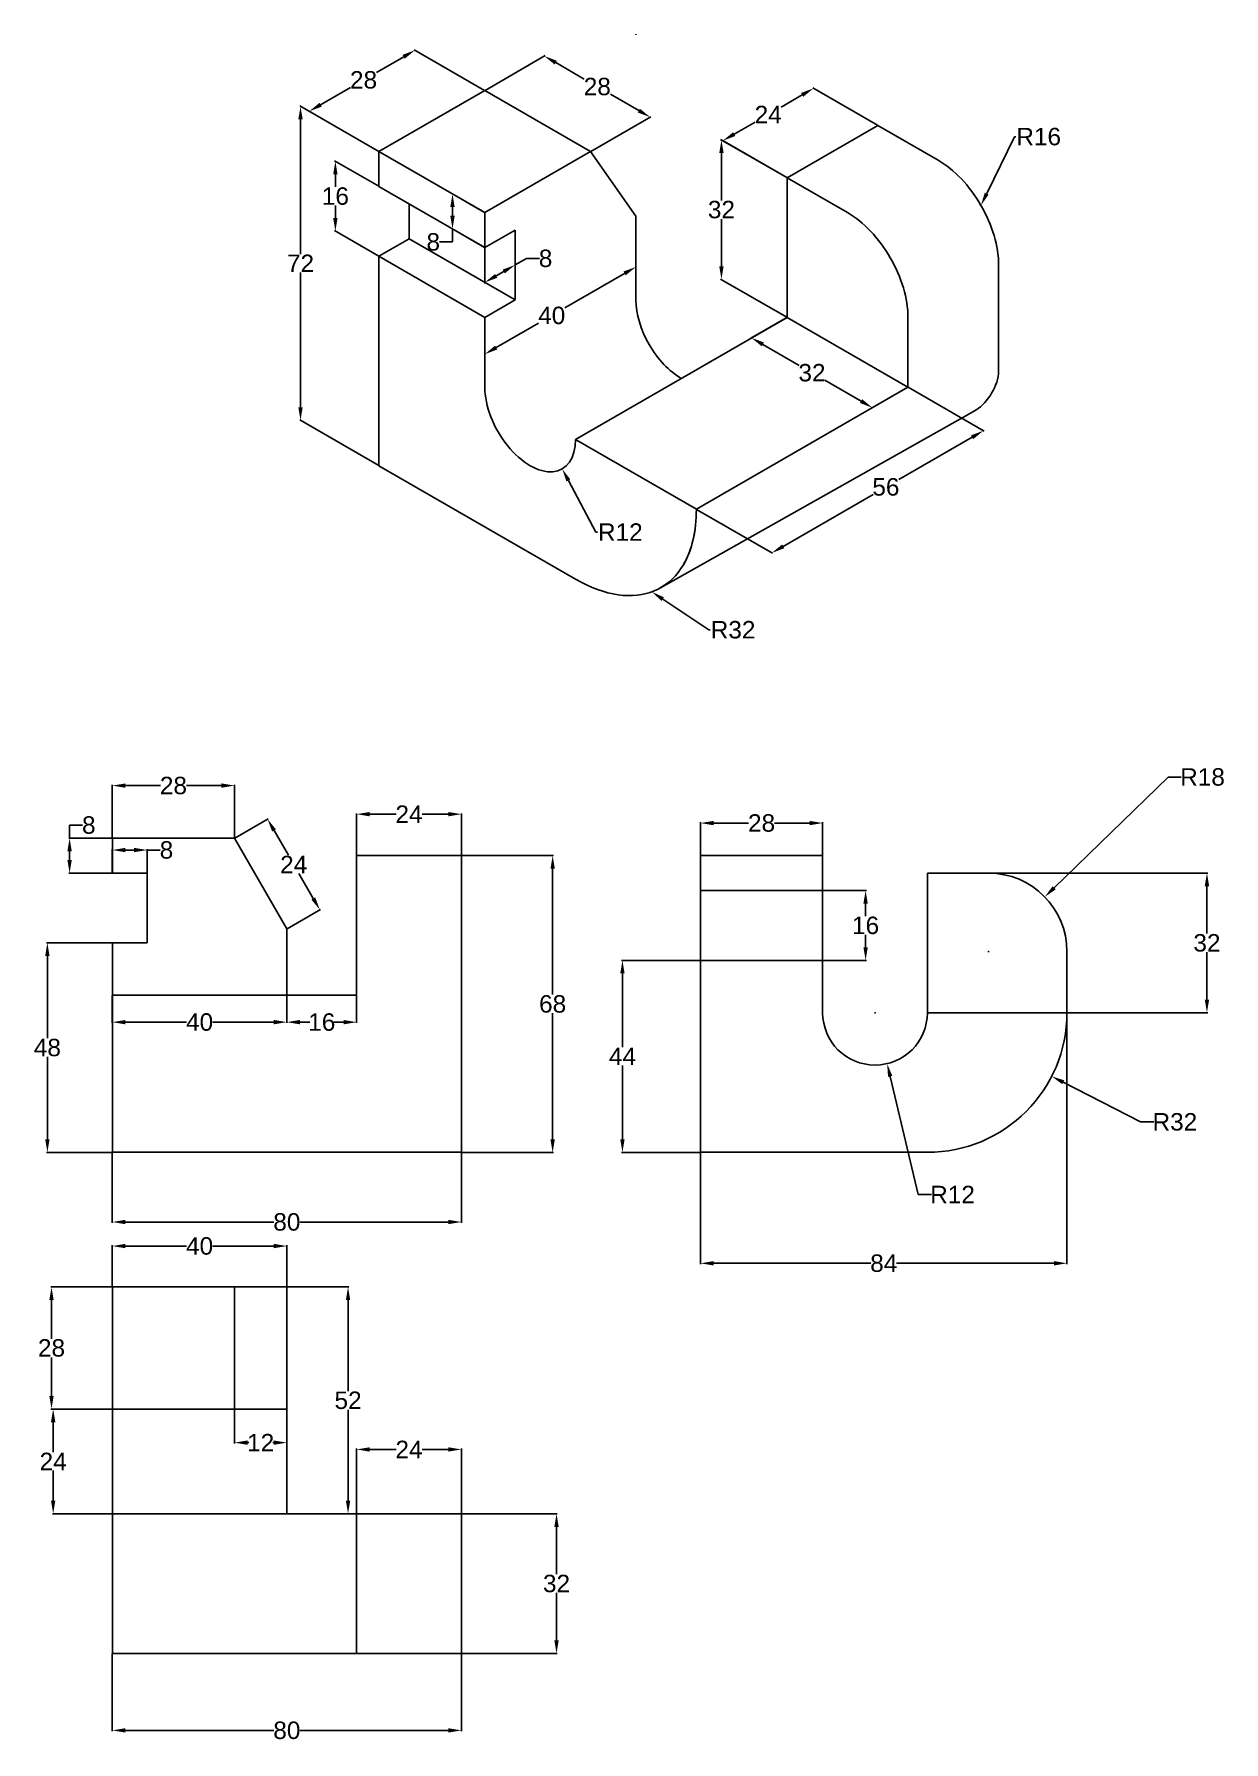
# Model space of a CAD drawing. Header units: inches. Extents: x 30 to 302, y -105 to 286.
import ezdxf
from ezdxf import colors
from ezdxf.entities.mleader import LeaderData, LeaderLine
from ezdxf.math import Vec2, Vec3

# ---------------------------------------------------------------- set-up
doc = ezdxf.new("R2010")
doc.units = ezdxf.units.IN
doc.header["$MEASUREMENT"] = 0
doc.styles.get("Standard").update_dxf_attribs({"font": 'arial.ttf'})
doc.dimstyles.get("Standard").update_dxf_attribs({"dimtxt": 4, "dimasz": 3, "dimexe": 0.18, "dimexo": 0.0625, "dimgap": 0.09, "dimtad": 0, "dimtih": 1, "dimtoh": 1, "dimdec": 4, "dimdsep": 46, "dimtxsty": 'Standard', "dimcen": 0.09, "dimadec": 0, "dimazin": 0, "dimtfac": 1, "dimtdec": 4, "dimtofl": 0, "dimtmove": 0, "dimatfit": 3, "dimfxl": 1, "dimtolj": 1, "dimtzin": 0, "dimarcsym": 0})

# ---------------------------------------------------------------- blocks, each defined once
blk = doc.blocks.new('*D2')
at = {"color": 0, "lineweight": -2, "transparency": 16777216}
for p, q in [((182.31, 98.13), (182.31, 105.71)), ((210.31, 98.13), (210.31, 105.71)), ((185.31, 105.53), (193.31, 105.53)), ((207.31, 105.53), (199.3, 105.53))]:
    blk.add_line(p, q, dxfattribs=at)
at = {"color": 0, "transparency": 16777216}
for points in [[(185.31, 106.03), (185.31, 105.03), (182.31, 105.53)], [(207.31, 106.03), (207.31, 105.03), (210.31, 105.53)]]:
    blk.add_solid(points, dxfattribs=at)
at = {"layer": 'Defpoints', "color": 0, "transparency": 16777216}
for p in [(210.31, 105.53), (182.31, 98.06), (210.31, 98.06)]:
    blk.add_point(p, dxfattribs=at)
at = {"color": 0, "lineweight": 25, "transparency": 16777216, "insert": (196.31, 105.53), "char_height": 4, "attachment_point": 5}
blk.add_mtext('\\A1;28', dxfattribs=at)
blk = doc.blocks.new('*D3')
at = {"color": 0, "lineweight": -2, "transparency": 16777216}
for p, q in [((103.5, 98.13), (103.5, 107.75)), ((106.5, 107.57), (112.52, 107.57)), ((124.5, 107.57), (118.48, 107.57)), ((127.5, 98.13), (127.5, 107.75))]:
    blk.add_line(p, q, dxfattribs=at)
at = {"color": 0, "transparency": 16777216}
for points in [[(106.5, 108.07), (106.5, 107.07), (103.5, 107.57)], [(124.5, 108.07), (124.5, 107.07), (127.5, 107.57)]]:
    blk.add_solid(points, dxfattribs=at)
at = {"layer": 'Defpoints', "color": 0, "transparency": 16777216}
for p in [(127.5, 107.57), (103.5, 98.06), (127.5, 98.06)]:
    blk.add_point(p, dxfattribs=at)
at = {"color": 0, "lineweight": 25, "transparency": 16777216, "insert": (115.5, 107.57), "char_height": 4, "attachment_point": 5}
blk.add_mtext('\\A1;24', dxfattribs=at)
blk = doc.blocks.new('*D4')
at = {"color": 0, "lineweight": -2, "transparency": 16777216}
for p, q in [((127.56, 98.06), (148.6, 98.06)), ((148.42, 95.06), (148.42, 66.2)), ((148.42, 33.06), (148.42, 61.93)), ((127.56, 30.06), (148.6, 30.06))]:
    blk.add_line(p, q, dxfattribs=at)
at = {"color": 0, "transparency": 16777216}
for points in [[(147.92, 95.06), (148.92, 95.06), (148.42, 98.06)], [(147.92, 33.06), (148.92, 33.06), (148.42, 30.06)]]:
    blk.add_solid(points, dxfattribs=at)
at = {"layer": 'Defpoints', "color": 0, "transparency": 16777216}
for p in [(127.5, 98.06), (127.5, 30.06), (148.42, 30.06)]:
    blk.add_point(p, dxfattribs=at)
at = {"color": 0, "lineweight": 25, "transparency": 16777216, "insert": (148.42, 64.06), "char_height": 4, "attachment_point": 5}
blk.add_mtext('\\A1;68', dxfattribs=at)
blk = doc.blocks.new('*D5')
at = {"color": 0, "lineweight": -2, "transparency": 16777216}
for p, q in [((47.5, 30), (47.5, 13.91)), ((127.5, 30), (127.5, 13.91)), ((50.5, 14.09), (84.55, 14.09)), ((124.5, 14.09), (90.45, 14.09))]:
    blk.add_line(p, q, dxfattribs=at)
at = {"color": 0, "transparency": 16777216}
for points in [[(50.5, 14.59), (50.5, 13.59), (47.5, 14.09)], [(124.5, 14.59), (124.5, 13.59), (127.5, 14.09)]]:
    blk.add_solid(points, dxfattribs=at)
at = {"layer": 'Defpoints', "color": 0, "transparency": 16777216}
for p in [(47.5, 30.06), (127.5, 30.06), (127.5, 14.09)]:
    blk.add_point(p, dxfattribs=at)
at = {"color": 0, "lineweight": 25, "transparency": 16777216, "insert": (87.5, 14.09), "char_height": 4, "attachment_point": 5}
blk.add_mtext('\\A1;80', dxfattribs=at)
blk = doc.blocks.new('*D6')
at = {"color": 0, "lineweight": -2, "transparency": 16777216}
for p, q in [((87.5, 66), (87.5, 59.72)), ((103.5, 66), (103.5, 59.72)), ((90.5, 59.9), (92.74, 59.9)), ((100.5, 59.9), (98.27, 59.9))]:
    blk.add_line(p, q, dxfattribs=at)
at = {"color": 0, "transparency": 16777216}
for points in [[(90.5, 60.4), (90.5, 59.4), (87.5, 59.9)], [(100.5, 60.4), (100.5, 59.4), (103.5, 59.9)]]:
    blk.add_solid(points, dxfattribs=at)
at = {"layer": 'Defpoints', "color": 0, "transparency": 16777216}
for p in [(87.5, 66.06), (103.5, 66.06), (103.5, 59.9)]:
    blk.add_point(p, dxfattribs=at)
at = {"color": 0, "lineweight": 25, "transparency": 16777216, "insert": (95.5, 59.9), "char_height": 4, "attachment_point": 5}
blk.add_mtext('\\A1;16', dxfattribs=at)
blk = doc.blocks.new('*D7')
at = {"color": 0, "lineweight": -2, "transparency": 16777216}
for p, q in [((47.5, 102.13), (47.5, 114.3)), ((50.5, 114.12), (58.51, 114.12)), ((72.5, 114.12), (64.49, 114.12)), ((75.5, 102.13), (75.5, 114.3))]:
    blk.add_line(p, q, dxfattribs=at)
at = {"color": 0, "transparency": 16777216}
for points in [[(50.5, 114.62), (50.5, 113.62), (47.5, 114.12)], [(72.5, 114.62), (72.5, 113.62), (75.5, 114.12)]]:
    blk.add_solid(points, dxfattribs=at)
at = {"layer": 'Defpoints', "color": 0, "transparency": 16777216}
for p in [(47.5, 114.12), (47.5, 102.06), (75.5, 102.06)]:
    blk.add_point(p, dxfattribs=at)
at = {"color": 0, "lineweight": 25, "transparency": 16777216, "insert": (61.5, 114.12), "char_height": 4, "attachment_point": 5}
blk.add_mtext('\\A1;28', dxfattribs=at)
blk = doc.blocks.new('*D8')
at = {"color": 0, "lineweight": -2, "transparency": 16777216}
for p, q in [((75.55, 102.1), (83.22, 106.52)), ((84.57, 103.84), (87.86, 98.14)), ((93.57, 88.25), (90.28, 93.94)), ((87.55, 81.31), (95.22, 85.74))]:
    blk.add_line(p, q, dxfattribs=at)
at = {"color": 0, "transparency": 16777216}
for points in [[(85, 104.09), (84.13, 103.59), (83.07, 106.43)], [(94, 88.5), (93.13, 88), (95.07, 85.65)]]:
    blk.add_solid(points, dxfattribs=at)
at = {"layer": 'Defpoints', "color": 0, "transparency": 16777216}
for p in [(75.5, 102.06), (95.07, 85.65), (87.5, 81.28)]:
    blk.add_point(p, dxfattribs=at)
at = {"color": 0, "lineweight": 25, "transparency": 16777216, "insert": (89.07, 96.04), "char_height": 4, "attachment_point": 5}
blk.add_mtext('\\A1;24', dxfattribs=at)
blk = doc.blocks.new('*D9')
at = {"color": 0, "lineweight": -2, "transparency": 16777216}
for p, q in [((47.5, 66), (47.5, 59.72)), ((87.5, 66), (87.5, 59.72)), ((50.5, 59.9), (64.47, 59.9)), ((84.5, 59.9), (70.53, 59.9))]:
    blk.add_line(p, q, dxfattribs=at)
at = {"color": 0, "transparency": 16777216}
for points in [[(50.5, 60.4), (50.5, 59.4), (47.5, 59.9)], [(84.5, 60.4), (84.5, 59.4), (87.5, 59.9)]]:
    blk.add_solid(points, dxfattribs=at)
at = {"layer": 'Defpoints', "color": 0, "transparency": 16777216}
for p in [(47.5, 66.06), (87.5, 66.06), (87.5, 59.9)]:
    blk.add_point(p, dxfattribs=at)
at = {"color": 0, "lineweight": 25, "transparency": 16777216, "insert": (67.5, 59.9), "char_height": 4, "attachment_point": 5}
blk.add_mtext('\\A1;40', dxfattribs=at)
blk = doc.blocks.new('*D10')
at = {"color": 0, "lineweight": -2, "transparency": 16777216}
for p, q in [((47.44, 78.06), (32.43, 78.06)), ((32.61, 75.06), (32.61, 56.2)), ((32.61, 33.06), (32.61, 51.93)), ((47.44, 30.06), (32.43, 30.06))]:
    blk.add_line(p, q, dxfattribs=at)
at = {"color": 0, "transparency": 16777216}
for points in [[(32.11, 75.06), (33.11, 75.06), (32.61, 78.06)], [(32.11, 33.06), (33.11, 33.06), (32.61, 30.06)]]:
    blk.add_solid(points, dxfattribs=at)
at = {"layer": 'Defpoints', "color": 0, "transparency": 16777216}
for p in [(47.5, 78.06), (32.61, 30.06), (47.5, 30.06)]:
    blk.add_point(p, dxfattribs=at)
at = {"color": 0, "lineweight": 25, "transparency": 16777216, "insert": (32.61, 54.06), "char_height": 4, "attachment_point": 5}
blk.add_mtext('\\A1;48', dxfattribs=at)
blk = doc.blocks.new('*D11')
at = {"color": 0, "lineweight": -2, "transparency": 16777216}
for p, q in [((47.5, 94.13), (47.5, 99.53)), ((50.5, 99.35), (52.5, 99.35)), ((55.5, 94.13), (55.5, 99.53)), ((55.5, 99.35), (58.5, 99.35))]:
    blk.add_line(p, q, dxfattribs=at)
at = {"color": 0, "transparency": 16777216}
for points in [[(50.5, 99.85), (50.5, 98.85), (47.5, 99.35)], [(52.5, 99.85), (52.5, 98.85), (55.5, 99.35)]]:
    blk.add_solid(points, dxfattribs=at)
at = {"layer": 'Defpoints', "color": 0, "transparency": 16777216}
for p in [(55.5, 99.35), (47.5, 94.06), (55.5, 94.06)]:
    blk.add_point(p, dxfattribs=at)
at = {"color": 0, "lineweight": 25, "transparency": 16777216, "insert": (59.91, 99.35), "char_height": 4, "attachment_point": 5}
blk.add_mtext('\\A1;8', dxfattribs=at)
blk = doc.blocks.new('*D12')
at = {"color": 0, "lineweight": -2, "transparency": 16777216}
for p, q in [((47.44, 102.06), (37.52, 102.06)), ((37.7, 102.06), (37.7, 105.06)), ((37.7, 105.06), (40.7, 105.06)), ((37.7, 97.06), (37.7, 99.06)), ((47.44, 94.06), (37.52, 94.06))]:
    blk.add_line(p, q, dxfattribs=at)
at = {"color": 0, "transparency": 16777216}
for points in [[(37.2, 99.06), (38.2, 99.06), (37.7, 102.06)], [(37.2, 97.06), (38.2, 97.06), (37.7, 94.06)]]:
    blk.add_solid(points, dxfattribs=at)
at = {"layer": 'Defpoints', "color": 0, "transparency": 16777216}
for p in [(37.7, 102.06), (47.5, 102.06), (47.5, 94.06)]:
    blk.add_point(p, dxfattribs=at)
at = {"color": 0, "lineweight": 25, "transparency": 16777216, "insert": (42.11, 105.06), "char_height": 4, "attachment_point": 5}
blk.add_mtext('\\A1;8', dxfattribs=at)
blk = doc.blocks.new('*D13')
at = {"color": 0, "lineweight": -2, "transparency": 16777216}
for p, q in [((47.5, -0.73), (47.5, 8.76)), ((50.5, 8.58), (64.47, 8.58)), ((84.5, 8.58), (70.53, 8.58)), ((87.5, -0.73), (87.5, 8.76))]:
    blk.add_line(p, q, dxfattribs=at)
at = {"color": 0, "transparency": 16777216}
for points in [[(50.5, 9.08), (50.5, 8.08), (47.5, 8.58)], [(84.5, 9.08), (84.5, 8.08), (87.5, 8.58)]]:
    blk.add_solid(points, dxfattribs=at)
at = {"layer": 'Defpoints', "color": 0, "transparency": 16777216}
for p in [(87.5, 8.58), (47.5, -0.79), (87.5, -0.79)]:
    blk.add_point(p, dxfattribs=at)
at = {"color": 0, "lineweight": 25, "transparency": 16777216, "insert": (67.5, 8.58), "char_height": 4, "attachment_point": 5}
blk.add_mtext('\\A1;40', dxfattribs=at)
blk = doc.blocks.new('*D14')
at = {"color": 0, "lineweight": -2, "transparency": 16777216}
for p, q in [((87.56, -0.79), (101.71, -0.79)), ((101.53, -3.79), (101.53, -24.66)), ((101.53, -49.79), (101.53, -28.93)), ((87.56, -52.79), (101.71, -52.79))]:
    blk.add_line(p, q, dxfattribs=at)
at = {"color": 0, "transparency": 16777216}
for points in [[(101.03, -3.79), (102.03, -3.79), (101.53, -0.79)], [(101.03, -49.79), (102.03, -49.79), (101.53, -52.79)]]:
    blk.add_solid(points, dxfattribs=at)
at = {"layer": 'Defpoints', "color": 0, "transparency": 16777216}
for p in [(87.5, -0.79), (87.5, -52.79), (101.53, -52.79)]:
    blk.add_point(p, dxfattribs=at)
at = {"color": 0, "lineweight": 25, "transparency": 16777216, "insert": (101.53, -26.79), "char_height": 4, "attachment_point": 5}
blk.add_mtext('\\A1;52', dxfattribs=at)
blk = doc.blocks.new('*D15')
at = {"color": 0, "lineweight": -2, "transparency": 16777216}
for p, q in [((127.56, -52.79), (149.49, -52.79)), ((149.31, -55.79), (149.31, -66.66)), ((149.31, -81.79), (149.31, -70.93)), ((127.56, -84.79), (149.49, -84.79))]:
    blk.add_line(p, q, dxfattribs=at)
at = {"color": 0, "transparency": 16777216}
for points in [[(148.81, -55.79), (149.81, -55.79), (149.31, -52.79)], [(148.81, -81.79), (149.81, -81.79), (149.31, -84.79)]]:
    blk.add_solid(points, dxfattribs=at)
at = {"layer": 'Defpoints', "color": 0, "transparency": 16777216}
for p in [(127.5, -52.79), (127.5, -84.79), (149.31, -84.79)]:
    blk.add_point(p, dxfattribs=at)
at = {"color": 0, "lineweight": 25, "transparency": 16777216, "insert": (149.31, -68.79), "char_height": 4, "attachment_point": 5}
blk.add_mtext('\\A1;32', dxfattribs=at)
blk = doc.blocks.new('*D16')
at = {"color": 0, "lineweight": -2, "transparency": 16777216}
for p, q in [((75.5, -28.86), (75.5, -36.66)), ((87.5, -28.86), (87.5, -36.66)), ((78.5, -36.48), (78.75, -36.48)), ((84.5, -36.48), (84.25, -36.48))]:
    blk.add_line(p, q, dxfattribs=at)
at = {"color": 0, "transparency": 16777216}
for points in [[(78.5, -35.98), (78.5, -36.98), (75.5, -36.48)], [(84.5, -35.98), (84.5, -36.98), (87.5, -36.48)]]:
    blk.add_solid(points, dxfattribs=at)
at = {"layer": 'Defpoints', "color": 0, "transparency": 16777216}
for p in [(75.5, -28.79), (87.5, -28.79), (87.5, -36.48)]:
    blk.add_point(p, dxfattribs=at)
at = {"color": 0, "lineweight": 25, "transparency": 16777216, "insert": (81.5, -36.48), "char_height": 4, "attachment_point": 5}
blk.add_mtext('\\A1;12', dxfattribs=at)
blk = doc.blocks.new('*D17')
at = {"color": 0, "lineweight": -2, "transparency": 16777216}
for p, q in [((47.44, -0.79), (33.38, -0.79)), ((33.56, -3.79), (33.56, -12.66)), ((33.56, -25.79), (33.56, -16.93)), ((47.44, -28.79), (33.38, -28.79))]:
    blk.add_line(p, q, dxfattribs=at)
at = {"color": 0, "transparency": 16777216}
for points in [[(33.06, -3.79), (34.06, -3.79), (33.56, -0.79)], [(33.06, -25.79), (34.06, -25.79), (33.56, -28.79)]]:
    blk.add_solid(points, dxfattribs=at)
at = {"layer": 'Defpoints', "color": 0, "transparency": 16777216}
for p in [(47.5, -0.79), (33.56, -28.79), (47.5, -28.79)]:
    blk.add_point(p, dxfattribs=at)
at = {"color": 0, "lineweight": 25, "transparency": 16777216, "insert": (33.56, -14.79), "char_height": 4, "attachment_point": 5}
blk.add_mtext('\\A1;28', dxfattribs=at)
blk = doc.blocks.new('*D18')
at = {"color": 0, "lineweight": -2, "transparency": 16777216}
for p, q in [((47.5, -84.86), (47.5, -102.62)), ((127.5, -84.86), (127.5, -102.62)), ((50.5, -102.44), (84.55, -102.44)), ((124.5, -102.44), (90.45, -102.44))]:
    blk.add_line(p, q, dxfattribs=at)
at = {"color": 0, "transparency": 16777216}
for points in [[(50.5, -101.94), (50.5, -102.94), (47.5, -102.44)], [(124.5, -101.94), (124.5, -102.94), (127.5, -102.44)]]:
    blk.add_solid(points, dxfattribs=at)
at = {"layer": 'Defpoints', "color": 0, "transparency": 16777216}
for p in [(47.5, -84.79), (127.5, -84.79), (127.5, -102.44)]:
    blk.add_point(p, dxfattribs=at)
at = {"color": 0, "lineweight": 25, "transparency": 16777216, "insert": (87.5, -102.44), "char_height": 4, "attachment_point": 5}
blk.add_mtext('\\A1;80', dxfattribs=at)
blk = doc.blocks.new('*D19')
at = {"color": 0, "lineweight": -2, "transparency": 16777216}
for p, q in [((103.5, -52.73), (103.5, -37.86)), ((106.5, -38.04), (112.52, -38.04)), ((124.5, -38.04), (118.48, -38.04)), ((127.5, -52.73), (127.5, -37.86))]:
    blk.add_line(p, q, dxfattribs=at)
at = {"color": 0, "transparency": 16777216}
for points in [[(106.5, -37.54), (106.5, -38.54), (103.5, -38.04)], [(124.5, -37.54), (124.5, -38.54), (127.5, -38.04)]]:
    blk.add_solid(points, dxfattribs=at)
at = {"layer": 'Defpoints', "color": 0, "transparency": 16777216}
for p in [(127.5, -38.04), (103.5, -52.79), (127.5, -52.79)]:
    blk.add_point(p, dxfattribs=at)
at = {"color": 0, "lineweight": 25, "transparency": 16777216, "insert": (115.5, -38.04), "char_height": 4, "attachment_point": 5}
blk.add_mtext('\\A1;24', dxfattribs=at)
blk = doc.blocks.new('*D20')
at = {"color": 0, "lineweight": -2, "transparency": 16777216}
for p, q in [((47.44, -28.79), (33.76, -28.79)), ((33.94, -31.79), (33.94, -38.7)), ((33.94, -49.79), (33.94, -42.89)), ((47.44, -52.79), (33.76, -52.79))]:
    blk.add_line(p, q, dxfattribs=at)
at = {"color": 0, "transparency": 16777216}
for points in [[(33.44, -31.79), (34.44, -31.79), (33.94, -28.79)], [(33.44, -49.79), (34.44, -49.79), (33.94, -52.79)]]:
    blk.add_solid(points, dxfattribs=at)
at = {"layer": 'Defpoints', "color": 0, "transparency": 16777216}
for p in [(33.94, -28.79), (47.5, -28.79), (47.5, -52.79)]:
    blk.add_point(p, dxfattribs=at)
at = {"color": 0, "lineweight": 25, "transparency": 16777216, "insert": (33.94, -40.79), "char_height": 4, "attachment_point": 5}
blk.add_mtext('\\A1;24', dxfattribs=at)
blk = doc.blocks.new('*D21')
at = {"color": 0, "lineweight": -2, "transparency": 16777216}
for p, q in [((210.37, 90.06), (220.33, 90.06)), ((220.15, 87.06), (220.15, 84.2)), ((220.15, 77.06), (220.15, 79.93)), ((210.37, 74.06), (220.33, 74.06))]:
    blk.add_line(p, q, dxfattribs=at)
at = {"color": 0, "transparency": 16777216}
for points in [[(219.65, 87.06), (220.65, 87.06), (220.15, 90.06)], [(219.65, 77.06), (220.65, 77.06), (220.15, 74.06)]]:
    blk.add_solid(points, dxfattribs=at)
at = {"layer": 'Defpoints', "color": 0, "transparency": 16777216}
for p in [(210.31, 90.06), (210.31, 74.06), (220.15, 74.06)]:
    blk.add_point(p, dxfattribs=at)
at = {"color": 0, "lineweight": 25, "transparency": 16777216, "insert": (220.15, 82.06), "char_height": 4, "attachment_point": 5}
blk.add_mtext('\\A1;16', dxfattribs=at)
blk = doc.blocks.new('*D22')
at = {"color": 0, "lineweight": -2, "transparency": 16777216}
for p, q in [((234.37, 94.06), (298.57, 94.06)), ((298.39, 91.06), (298.39, 80.2)), ((298.39, 65.06), (298.39, 75.93)), ((234.37, 62.06), (298.57, 62.06))]:
    blk.add_line(p, q, dxfattribs=at)
at = {"color": 0, "transparency": 16777216}
for points in [[(297.89, 91.06), (298.89, 91.06), (298.39, 94.06)], [(297.89, 65.06), (298.89, 65.06), (298.39, 62.06)]]:
    blk.add_solid(points, dxfattribs=at)
at = {"layer": 'Defpoints', "color": 0, "transparency": 16777216}
for p in [(234.31, 94.06), (234.31, 62.06), (298.39, 62.06)]:
    blk.add_point(p, dxfattribs=at)
at = {"color": 0, "lineweight": 25, "transparency": 16777216, "insert": (298.39, 78.06), "char_height": 4, "attachment_point": 5}
blk.add_mtext('\\A1;32', dxfattribs=at)
blk = doc.blocks.new('*D23')
at = {"color": 0, "lineweight": -2, "transparency": 16777216}
for p, q in [((182.31, 76), (182.31, 4.45)), ((266.31, 76), (266.31, 4.45)), ((185.31, 4.63), (221.36, 4.63)), ((263.31, 4.63), (227.26, 4.63))]:
    blk.add_line(p, q, dxfattribs=at)
at = {"color": 0, "transparency": 16777216}
for points in [[(185.31, 5.13), (185.31, 4.13), (182.31, 4.63)], [(263.31, 5.13), (263.31, 4.13), (266.31, 4.63)]]:
    blk.add_solid(points, dxfattribs=at)
at = {"layer": 'Defpoints', "color": 0, "transparency": 16777216}
for p in [(182.31, 76.06), (266.31, 76.06), (182.31, 4.63)]:
    blk.add_point(p, dxfattribs=at)
at = {"color": 0, "lineweight": 25, "transparency": 16777216, "insert": (224.31, 4.63), "char_height": 4, "attachment_point": 5}
blk.add_mtext('\\A1;84', dxfattribs=at)
blk = doc.blocks.new('*D24')
at = {"color": 0, "lineweight": -2, "transparency": 16777216}
for p, q in [((289.51, 116.08), (263.37, 90.7)), ((292.51, 116.08), (289.51, 116.08)), ((248.22, 76.06), (248.4, 76.06)), ((248.31, 75.97), (248.31, 76.15))]:
    blk.add_line(p, q, dxfattribs=at)
at = {"color": 0, "transparency": 16777216}
blk.add_solid([(263.02, 91.06), (263.72, 90.34), (261.22, 88.61)], dxfattribs=at)
at = {"layer": 'Defpoints', "color": 0, "transparency": 16777216}
for p in [(261.22, 88.61), (248.31, 76.06)]:
    blk.add_point(p, dxfattribs=at)
at = {"color": 0, "lineweight": 25, "transparency": 16777216, "insert": (297.38, 116.08), "char_height": 4, "attachment_point": 5}
blk.add_mtext('\\A1;R18', dxfattribs=at)
blk = doc.blocks.new('*D25')
at = {"color": 0, "lineweight": -2, "transparency": 16777216}
for p, q in [((222.22, 62.06), (222.4, 62.06)), ((222.31, 61.97), (222.31, 62.15)), ((232.23, 20.39), (225.78, 47.47)), ((235.23, 20.39), (232.23, 20.39))]:
    blk.add_line(p, q, dxfattribs=at)
at = {"color": 0, "transparency": 16777216}
blk.add_solid([(226.27, 47.59), (225.3, 47.36), (225.09, 50.39)], dxfattribs=at)
at = {"layer": 'Defpoints', "color": 0, "transparency": 16777216}
for p in [(222.31, 62.06), (225.09, 50.39)]:
    blk.add_point(p, dxfattribs=at)
at = {"color": 0, "lineweight": 25, "transparency": 16777216, "insert": (240.08, 20.39), "char_height": 4, "attachment_point": 5}
blk.add_mtext('\\A1;R12', dxfattribs=at)
blk = doc.blocks.new('*D26')
at = {"color": 0, "lineweight": -2, "transparency": 16777216}
for p, q in [((234.22, 62.06), (234.4, 62.06)), ((234.31, 61.97), (234.31, 62.15)), ((283.19, 37.03), (265.46, 46.11)), ((286.19, 37.03), (283.19, 37.03))]:
    blk.add_line(p, q, dxfattribs=at)
at = {"color": 0, "transparency": 16777216}
blk.add_solid([(265.69, 46.56), (265.23, 45.67), (262.79, 47.48)], dxfattribs=at)
at = {"layer": 'Defpoints', "color": 0, "transparency": 16777216}
for p in [(234.31, 62.06), (262.79, 47.48)]:
    blk.add_point(p, dxfattribs=at)
at = {"color": 0, "lineweight": 25, "transparency": 16777216, "insert": (291.04, 37.03), "char_height": 4, "attachment_point": 5}
blk.add_mtext('\\A1;R32', dxfattribs=at)
blk = doc.blocks.new('*D27')
at = {"color": 0, "lineweight": -2, "transparency": 16777216}
for p, q in [((182.25, 74.06), (164.24, 74.06)), ((164.42, 71.06), (164.42, 54.15)), ((164.42, 33.06), (164.42, 49.97)), ((182.25, 30.06), (164.24, 30.06))]:
    blk.add_line(p, q, dxfattribs=at)
at = {"color": 0, "transparency": 16777216}
for points in [[(163.92, 71.06), (164.92, 71.06), (164.42, 74.06)], [(163.92, 33.06), (164.92, 33.06), (164.42, 30.06)]]:
    blk.add_solid(points, dxfattribs=at)
at = {"layer": 'Defpoints', "color": 0, "transparency": 16777216}
for p in [(182.31, 74.06), (164.42, 30.06), (182.31, 30.06)]:
    blk.add_point(p, dxfattribs=at)
at = {"color": 0, "lineweight": 25, "transparency": 16777216, "insert": (164.42, 52.06), "char_height": 4, "attachment_point": 5}
blk.add_mtext('\\A1;44', dxfattribs=at)
blk = doc.blocks.new('*D28')
at = {"color": 0, "lineweight": -2, "transparency": 16777216}
for p, q in [((108.56, 259.48), (90.45, 269.94)), ((90.63, 266.84), (90.63, 235.93)), ((90.63, 200.84), (90.63, 231.74)), ((108.56, 187.48), (90.45, 197.94))]:
    blk.add_line(p, q, dxfattribs=at)
at = {"color": 0, "transparency": 16777216}
for points in [[(90.13, 266.84), (91.13, 266.84), (90.63, 269.84)], [(90.13, 200.84), (91.13, 200.84), (90.63, 197.84)]]:
    blk.add_solid(points, dxfattribs=at)
at = {"layer": 'Defpoints', "color": 0, "transparency": 16777216}
for p in [(108.62, 259.45), (90.63, 197.84), (108.62, 187.45)]:
    blk.add_point(p, dxfattribs=at)
at = {"color": 0, "lineweight": 25, "transparency": 16777216, "insert": (90.63, 233.84), "char_height": 4, "attachment_point": 5}
blk.add_mtext('\\A1;72', dxfattribs=at)
blk = doc.blocks.new('*D29')
at = {"color": 0, "lineweight": -2, "transparency": 16777216}
for p, q in [((108.56, 251.48), (98.44, 257.33)), ((98.62, 254.22), (98.62, 251.35)), ((98.62, 244.22), (98.62, 247.09)), ((108.56, 235.48), (98.44, 241.33))]:
    blk.add_line(p, q, dxfattribs=at)
at = {"color": 0, "transparency": 16777216}
for points in [[(98.12, 254.22), (99.12, 254.22), (98.62, 257.22)], [(98.12, 244.22), (99.12, 244.22), (98.62, 241.22)]]:
    blk.add_solid(points, dxfattribs=at)
at = {"layer": 'Defpoints', "color": 0, "transparency": 16777216}
for p in [(108.62, 251.45), (98.62, 241.22), (108.62, 235.45)]:
    blk.add_point(p, dxfattribs=at)
at = {"color": 0, "lineweight": 25, "transparency": 16777216, "insert": (98.62, 249.22), "char_height": 4, "attachment_point": 5}
blk.add_mtext('\\A1;16', dxfattribs=at)
blk = doc.blocks.new('*D30')
at = {"color": 0, "lineweight": -2, "transparency": 16777216}
for p, q in [((132.81, 245.48), (125.29, 249.82)), ((125.47, 246.72), (125.47, 244.72)), ((132.81, 237.48), (125.29, 241.82)), ((125.47, 241.72), (125.47, 238.72)), ((125.47, 238.72), (122.47, 238.72))]:
    blk.add_line(p, q, dxfattribs=at)
at = {"color": 0, "transparency": 16777216}
for points in [[(124.97, 246.72), (125.97, 246.72), (125.47, 249.72)], [(124.97, 244.72), (125.97, 244.72), (125.47, 241.72)]]:
    blk.add_solid(points, dxfattribs=at)
at = {"layer": 'Defpoints', "color": 0, "transparency": 16777216}
for p in [(132.87, 245.45), (125.47, 241.72), (132.87, 237.45)]:
    blk.add_point(p, dxfattribs=at)
at = {"color": 0, "lineweight": 25, "transparency": 16777216, "insert": (121.06, 238.72), "char_height": 4, "attachment_point": 5}
blk.add_mtext('\\A1;8', dxfattribs=at)
blk = doc.blocks.new('*D31')
at = {"color": 0, "lineweight": -2, "transparency": 16777216}
for p, q in [((139.8, 241.38), (139.8, 233.24)), ((132.87, 237.38), (132.87, 229.24)), ((139.8, 233.45), (142.4, 234.95)), ((142.4, 234.95), (145.4, 234.95)), ((135.47, 230.95), (137.2, 231.95))]:
    blk.add_line(p, q, dxfattribs=at)
at = {"color": 0, "transparency": 16777216}
for points in [[(135.22, 231.38), (135.72, 230.51), (132.87, 229.45)], [(136.95, 232.38), (137.45, 231.51), (139.8, 233.45)]]:
    blk.add_solid(points, dxfattribs=at)
at = {"layer": 'Defpoints', "color": 0, "transparency": 16777216}
for p in [(139.8, 241.45), (132.87, 237.45), (139.8, 233.45)]:
    blk.add_point(p, dxfattribs=at)
at = {"color": 0, "lineweight": 25, "transparency": 16777216, "insert": (146.8, 234.95), "char_height": 4, "attachment_point": 5}
blk.add_mtext('\\A1;8', dxfattribs=at)
blk = doc.blocks.new('*D32')
at = {"color": 0, "lineweight": -2, "transparency": 16777216}
for p, q in [((132.93, 273.48), (146.71, 281.44)), ((149.13, 279.83), (155.66, 276.06)), ((168.18, 268.83), (161.65, 272.61)), ((157.18, 259.48), (170.96, 267.44))]:
    blk.add_line(p, q, dxfattribs=at)
at = {"color": 0, "transparency": 16777216}
for points in [[(149.38, 280.27), (148.88, 279.4), (146.53, 281.33)], [(168.43, 269.27), (167.93, 268.4), (170.78, 267.33)]]:
    blk.add_solid(points, dxfattribs=at)
at = {"layer": 'Defpoints', "color": 0, "transparency": 16777216}
for p in [(132.87, 273.45), (170.78, 267.33), (157.12, 259.45)]:
    blk.add_point(p, dxfattribs=at)
at = {"color": 0, "lineweight": 25, "transparency": 16777216, "insert": (158.66, 274.33), "char_height": 4, "attachment_point": 5}
blk.add_mtext('\\A1;28', dxfattribs=at)
blk = doc.blocks.new('*D33')
at = {"color": 0, "lineweight": -2, "transparency": 16777216}
for p, q in [((132.81, 273.48), (116.7, 282.78)), ((114.28, 281.18), (108.07, 277.59)), ((95.23, 270.18), (102.08, 274.13)), ((108.56, 259.48), (92.45, 268.78))]:
    blk.add_line(p, q, dxfattribs=at)
at = {"color": 0, "transparency": 16777216}
for points in [[(114.03, 281.61), (114.53, 280.74), (116.88, 282.68)], [(94.98, 270.61), (95.48, 269.74), (92.63, 268.68)]]:
    blk.add_solid(points, dxfattribs=at)
at = {"layer": 'Defpoints', "color": 0, "transparency": 16777216}
for p in [(132.87, 273.45), (92.63, 268.68), (108.62, 259.45)]:
    blk.add_point(p, dxfattribs=at)
at = {"color": 0, "lineweight": 25, "transparency": 16777216, "insert": (105.08, 275.86), "char_height": 4, "attachment_point": 5}
blk.add_mtext('\\A1;28', dxfattribs=at)
blk = doc.blocks.new('*D34')
at = {"color": 0, "lineweight": -2, "transparency": 16777216}
for p, q in [((229.93, 205.41), (247.34, 195.36)), ((244.56, 193.96), (227.76, 184.26)), ((201.26, 168.96), (221.85, 180.85)), ((181.43, 177.41), (198.84, 167.36))]:
    blk.add_line(p, q, dxfattribs=at)
at = {"color": 0, "transparency": 16777216}
for points in [[(244.31, 194.4), (244.81, 193.53), (247.16, 195.46)], [(201.01, 169.4), (201.51, 168.53), (198.66, 167.46)]]:
    blk.add_solid(points, dxfattribs=at)
at = {"layer": 'Defpoints', "color": 0, "transparency": 16777216}
for p in [(229.86, 205.45), (247.16, 195.46), (181.37, 177.45)]:
    blk.add_point(p, dxfattribs=at)
at = {"color": 0, "lineweight": 25, "transparency": 16777216, "insert": (224.8, 182.56), "char_height": 4, "attachment_point": 5}
blk.add_mtext('\\A1;56', dxfattribs=at)
blk = doc.blocks.new('*D35')
at = {"color": 0, "lineweight": -2, "transparency": 16777216}
for p, q in [((202.09, 253.48), (186.93, 262.23)), ((187.11, 259.13), (187.11, 248.26)), ((187.11, 233.13), (187.11, 243.99)), ((202.09, 221.48), (186.93, 230.23))]:
    blk.add_line(p, q, dxfattribs=at)
at = {"color": 0, "transparency": 16777216}
for points in [[(186.61, 259.13), (187.61, 259.13), (187.11, 262.13)], [(186.61, 233.13), (187.61, 233.13), (187.11, 230.13)]]:
    blk.add_solid(points, dxfattribs=at)
at = {"layer": 'Defpoints', "color": 0, "transparency": 16777216}
for p in [(187.11, 262.13), (202.15, 253.45), (202.15, 221.45)]:
    blk.add_point(p, dxfattribs=at)
at = {"color": 0, "lineweight": 25, "transparency": 16777216, "insert": (187.11, 246.13), "char_height": 4, "attachment_point": 5}
blk.add_mtext('\\A1;32', dxfattribs=at)
blk = doc.blocks.new('*D36')
at = {"color": 0, "lineweight": -2, "transparency": 16777216}
for p, q in [((222.87, 265.48), (208.04, 274.05)), ((205.62, 272.44), (200.81, 269.66)), ((190.04, 263.44), (194.85, 266.22)), ((202.09, 253.48), (187.26, 262.05))]:
    blk.add_line(p, q, dxfattribs=at)
at = {"color": 0, "transparency": 16777216}
for points in [[(205.37, 272.88), (205.87, 272.01), (208.22, 273.94)], [(189.79, 263.88), (190.29, 263.01), (187.44, 261.94)]]:
    blk.add_solid(points, dxfattribs=at)
at = {"layer": 'Defpoints', "color": 0, "transparency": 16777216}
for p in [(208.22, 273.94), (222.94, 265.45), (202.15, 253.45)]:
    blk.add_point(p, dxfattribs=at)
at = {"color": 0, "lineweight": 25, "transparency": 16777216, "insert": (197.83, 267.94), "char_height": 4, "attachment_point": 5}
blk.add_mtext('\\A1;24', dxfattribs=at)
blk = doc.blocks.new('*D37')
at = {"color": 0, "lineweight": -2, "transparency": 16777216}
for p, q in [((164.91, 231.51), (151.24, 223.62)), ((167.51, 225.52), (167.51, 233.22)), ((135.47, 214.51), (145.18, 220.12)), ((132.87, 205.52), (132.87, 213.22))]:
    blk.add_line(p, q, dxfattribs=at)
at = {"color": 0, "transparency": 16777216}
for points in [[(164.66, 231.95), (165.16, 231.08), (167.51, 233.01)], [(135.22, 214.95), (135.72, 214.08), (132.87, 213.01)]]:
    blk.add_solid(points, dxfattribs=at)
at = {"layer": 'Defpoints', "color": 0, "transparency": 16777216}
for p in [(167.51, 233.01), (167.51, 225.45), (132.87, 205.45)]:
    blk.add_point(p, dxfattribs=at)
at = {"color": 0, "lineweight": 25, "transparency": 16777216, "insert": (148.21, 221.87), "char_height": 4, "attachment_point": 5}
blk.add_mtext('\\A1;40', dxfattribs=at)
blk = doc.blocks.new('*D38')
at = {"color": 0, "lineweight": -2, "transparency": 16777216}
for p, q in [((202.09, 221.41), (193.82, 216.64)), ((196.6, 215.24), (204.93, 210.44)), ((219.12, 202.24), (210.79, 207.05)), ((229.8, 205.41), (221.53, 200.64))]:
    blk.add_line(p, q, dxfattribs=at)
at = {"color": 0, "transparency": 16777216}
for points in [[(196.85, 215.68), (196.35, 214.81), (194, 216.74)], [(219.37, 202.68), (218.87, 201.81), (221.71, 200.74)]]:
    blk.add_solid(points, dxfattribs=at)
at = {"layer": 'Defpoints', "color": 0, "transparency": 16777216}
for p in [(202.15, 221.45), (229.86, 205.45), (221.71, 200.74)]:
    blk.add_point(p, dxfattribs=at)
at = {"color": 0, "lineweight": 25, "transparency": 16777216, "insert": (207.86, 208.74), "char_height": 4, "attachment_point": 5}
blk.add_mtext('\\A1;32', dxfattribs=at)

msp = doc.modelspace()

# ---------------------------------------------------------------- linework, layer by layer
for p, q in [((167.51035, 286.23184), (167.51035, 286.35906)), ((108.62062, 259.44723), (132.86933, 273.44723)), ((132.86933, 273.44723), (157.11804, 259.44723)), ((202.15136, 253.44723), (222.93597, 265.44723)), ((222.93597, 265.44723), (236.79238, 257.44723)), ((108.62062, 259.44723), (132.86933, 245.44723)), ((108.62062, 251.44723), (108.62062, 259.44723)), ((157.11804, 259.44723), (132.86933, 245.44723)), ((157.11804, 259.44723), (167.51035, 244.66262)), ((132.86933, 237.44723), (108.62062, 251.44723)), ((202.15136, 221.44723), (202.15136, 253.44723)), ((216.00777, 245.44723), (202.15136, 253.44723)), ((115.54882, 239.44723), (115.54882, 247.44723)), ((132.86933, 245.44723), (132.86933, 237.44723)), ((132.86933, 245.44723), (132.86933, 237.44723)), ((167.51035, 225.44723), (167.51035, 244.66262)), ((108.62062, 235.44723), (115.54882, 239.44723)), ((139.79754, 225.44723), (115.54882, 239.44723)), ((132.86933, 237.44723), (139.79754, 241.44723)), ((139.79754, 241.44723), (139.79754, 225.44723)), ((108.62062, 187.44723), (108.62062, 235.44723)), ((108.62062, 235.44723), (132.86933, 221.44723)), ((250.64879, 233.44723), (250.64879, 208.51936)), ((139.79754, 225.44723), (132.86933, 221.44723)), ((132.86933, 221.44723), (132.86933, 205.44723)), ((202.15136, 221.44723), (153.65394, 193.44723)), ((229.86418, 205.44723), (202.15136, 221.44723)), ((229.86418, 221.44723), (229.86418, 205.44723)), ((181.36675, 177.44723), (229.86418, 205.44723)), ((173.13472, 159.4404), (245.41582, 200.19964)), ((181.36675, 177.44723), (153.65394, 193.44723)), ((108.62062, 187.44723), (153.65394, 161.44723)), ((47.50079, 102.06476), (75.50079, 102.06476)), ((47.50079, 94.06476), (47.50079, 102.06476)), ((75.50079, 102.06476), (87.50079, 81.28015)), ((103.50079, 66.06476), (103.50079, 98.06476)), ((103.50079, 98.06476), (127.50079, 98.06476)), ((127.50079, 98.06476), (127.50079, 30.06476)), ((182.30752, 98.06476), (182.30752, 30.06476)), ((210.30752, 98.06476), (182.30752, 98.06476)), ((182.30752, 98.06476), (182.30752, 90.06476)), ((210.30752, 62.06476), (210.30752, 98.06476)), ((55.50079, 94.06476), (47.50079, 94.06476)), ((55.50079, 78.06476), (55.50079, 94.06476)), ((248.30752, 94.06476), (234.30752, 94.06476)), ((234.30752, 94.06476), (234.30752, 62.06476)), ((182.30752, 90.06476), (210.30752, 90.06476)), ((210.30752, 90.06476), (210.30752, 74.06476)), ((87.50079, 78.06476), (87.50079, 81.28015)), ((47.50079, 30.06476), (47.50079, 78.06476)), ((47.50079, 78.06476), (55.50079, 78.06476)), ((55.50079, 78.06476), (47.50079, 78.06476)), ((47.50079, 78.06476), (55.50079, 78.06476)), ((87.50079, 78.06476), (87.50079, 66.06476)), ((266.30752, 62.06476), (266.30752, 76.06476)), ((210.30752, 74.06476), (182.30752, 74.06476)), ((87.50079, 66.06476), (47.50079, 66.06476)), ((47.50079, 66.06476), (103.50079, 66.06476)), ((266.30752, 62.06476), (234.30752, 62.06476)), ((47.50079, 30.06476), (103.50079, 30.06476)), ((127.50079, 30.06476), (103.50079, 30.06476)), ((182.30752, 30.06476), (234.30752, 30.06476)), ((47.50079, -0.79328), (87.50079, -0.79328)), ((47.50079, -84.79328), (47.50079, -0.79328)), ((47.50079, -0.79328), (47.50079, -28.79328)), ((75.50079, -28.79328), (75.50079, -0.79328)), ((87.50079, -0.79328), (87.50079, -28.79328)), ((47.50079, -28.79328), (75.50079, -28.79328)), ((87.50079, -28.79328), (75.50079, -28.79328)), ((87.50079, -28.79328), (87.50079, -52.79328)), ((87.50079, -52.79328), (47.50079, -52.79328)), ((47.50079, -52.79328), (127.50079, -52.79328)), ((127.50079, -52.79328), (103.50079, -52.79328)), ((103.50079, -52.79328), (103.50079, -84.79328)), ((127.50079, -52.79328), (127.50079, -84.79328)), ((127.50079, -84.79328), (47.50079, -84.79328))]:
    msp.add_line(p, q)
for centre, radius, start, end in [((248.30752, 76.06476), 18, 0, 90), ((222.30752, 62.06476), 12, 180, 0), ((234.30752, 62.06476), 32, 270, 0)]:
    msp.add_arc(centre, radius, start, end)
for centre, major_axis, start_param, end_param in [((236.79238, 241.44723), (9.79796, -16.97056), 0.785398163, 2.35619449), ((216.00777, 229.44723), (9.79796, -16.97056), 0.785398163, 2.35619449), ((177.90265, 219.44723), (7.34847, -12.72792), 3.926990817, 5.497787144), ((245.24371, 206.42166), (-3.87296, -6.70817), 7.013856876, 8.476925718), ((143.26164, 199.44723), (7.34847, -12.72792), 3.926990817, 7.068583471), ((153.65394, 193.44723), (19.59592, -33.94113), 0.321750554, 0.785398163), ((153.65394, 193.44723), (19.59592, -33.94113), 5.497787144, 6.91825147)]:
    msp.add_ellipse(centre, major_axis=major_axis, ratio=0.577350269, start_param=start_param, end_param=end_param)

# ---------------------------------------------------------------- dimensions: what is measured, and where the dimension line sits
at = {"lineweight": 25}
for base, p1, p2, angle, picture, middle in [((92.63393, 268.67715), (132.86933, 273.44723), (108.62062, 259.44723), 210, '*D33', (105.07539, 275.86023)), ((167.51035, 233.01463), (132.86933, 205.44723), (167.51035, 225.44723), 30, '*D37', (148.20769, 221.87023)), ((247.15853, 195.46233), (181.36675, 177.44723), (229.86418, 205.44723), 30, '*D34', (224.80377, 182.5558))]:
    dim = msp.add_linear_dim(base=base, p1=p1, p2=p2, angle=angle, dimstyle='Standard', dxfattribs=at)
    dim.commit()
    dim.dimension.update_dxf_attribs({"geometry": picture, "text_midpoint": middle, "dimtype": 161})
for p1, p2, distance, picture, middle in [((132.86933, 273.44723), (157.11804, 259.44723), 13.66141, '*D32', (158.65509, 274.33464)), ((202.15136, 253.44723), (222.93597, 265.44723), 14.71356, '*D36', (197.83011, 267.9421)), ((108.62062, 259.44723), (108.62062, 187.44723), -17.99285, '*D28', (90.62777, 233.8354)), ((202.15136, 221.44723), (202.15136, 253.44723), 15.03644, '*D35', (187.11493, 246.12852)), ((108.62062, 251.44723), (108.62062, 235.44723), -10.00201, '*D29', (98.61861, 249.22189)), ((132.86933, 245.44723), (132.86933, 237.44723), -7.39913, '*D30', (121.06233, 238.71912)), ((132.86933, 237.44723), (139.79754, 241.44723), -6.9282, '*D31', (146.80348, 234.94723)), ((202.15136, 221.44723), (229.86418, 205.44723), -8.14926, '*D38', (207.85851, 208.74225)), ((47.50079, 94.06476), (47.50079, 102.06476), 9.80157, '*D12', (42.1071, 105.06476)), ((75.50079, 102.06476), (87.50079, 81.28015), 8.73742, '*D8', (89.06762, 96.04116)), ((47.50079, 94.06476), (55.50079, 94.06476), 5.28671, '*D11', (59.90866, 99.35147)), ((234.30752, 94.06476), (234.30752, 62.06476), 64.08141, '*D22', (298.38893, 78.06476)), ((210.30752, 90.06476), (210.30752, 74.06476), 9.83797, '*D21', (220.14549, 82.06476)), ((47.50079, 78.06476), (47.50079, 30.06476), -14.89059, '*D10', (32.6102, 54.06476)), ((47.50079, 66.06476), (87.50079, 66.06476), -6.16761, '*D9', (67.50079, 59.89715)), ((47.50079, -0.79328), (87.50079, -0.79328), 9.36901, '*D13', (67.50079, 8.57573)), ((47.50079, -0.79328), (47.50079, -28.79328), -13.94209, '*D17', (33.5587, -14.79328)), ((87.50079, -0.79328), (87.50079, -52.79328), 14.03025, '*D14', (101.53104, -26.79328)), ((47.50079, -52.79328), (47.50079, -28.79328), 13.56528, '*D20', (33.93551, -40.79328)), ((75.50079, -28.79328), (87.50079, -28.79328), -7.69039, '*D16', (81.50079, -36.48367)), ((103.50079, -52.79328), (127.50079, -52.79328), 14.75777, '*D19', (115.50079, -38.03551)), ((127.50079, -52.79328), (127.50079, -84.79328), 21.8051, '*D15', (149.30589, -68.79328)), ((47.50079, -84.79328), (127.50079, -84.79328), -17.64341, '*D18', (87.50079, -102.43669))]:
    dim = msp.add_aligned_dim(p1=p1, p2=p2, distance=distance, dimstyle='Standard', dxfattribs=at)
    dim.commit()
    dim.dimension.update_dxf_attribs({"geometry": picture, "text_midpoint": middle})
for center, mpoint, picture, middle in [((248.30752, 76.06476), (261.21909, 88.60635), '*D24', (297.38067, 116.08424)), ((222.30752, 62.06476), (225.08709, 50.39111), '*D25', (240.07836, 20.393)), ((234.30752, 62.06476), (262.79121, 47.48123), '*D26', (291.04279, 37.03496))]:
    dim = msp.add_radius_dim(center=center, mpoint=mpoint, dimstyle='Standard', dxfattribs=at)
    dim.commit()
    dim.dimension.update_dxf_attribs({"geometry": picture, "text_midpoint": middle, "dimtype": 164})
for base, p1, p2, picture, middle in [((47.50079, 114.11659), (75.50079, 102.06476), (47.50079, 102.06476), '*D7', (61.50079, 114.11659)), ((127.50079, 107.56502), (103.50079, 98.06476), (127.50079, 98.06476), '*D3', (115.50079, 107.56502)), ((210.30752, 105.53229), (182.30752, 98.06476), (210.30752, 98.06476), '*D2', (196.30752, 105.53229)), ((182.30752, 4.63429), (266.30752, 76.06476), (182.30752, 76.06476), '*D23', (224.30752, 4.63429)), ((103.50079, 59.89715), (87.50079, 66.06476), (103.50079, 66.06476), '*D6', (95.50079, 59.89715)), ((127.50079, 14.09211), (47.50079, 30.06476), (127.50079, 30.06476), '*D5', (87.50079, 14.09211))]:
    dim = msp.add_linear_dim(base=base, p1=p1, p2=p2, dimstyle='Standard', dxfattribs=at)
    dim.commit()
    dim.dimension.update_dxf_attribs({"geometry": picture, "text_midpoint": middle})
for base, p1, p2, picture, middle in [((148.42205, 30.06476), (127.50079, 98.06476), (127.50079, 30.06476), '*D4', (148.42205, 64.06476)), ((164.41692, 30.06476), (182.30752, 74.06476), (182.30752, 30.06476), '*D27', (164.41692, 52.06476))]:
    dim = msp.add_linear_dim(base=base, p1=p1, p2=p2, angle=90, dimstyle='Standard', dxfattribs=at)
    dim.commit()
    dim.dimension.update_dxf_attribs({"geometry": picture, "text_midpoint": middle})

# ---------------------------------------------------------------- leaders
ml = msp.add_multileader_mtext('Standard', dxfattribs=at)
ml.set_content('R16', color=256)
ml.set_leader_properties()
ml.build(insert=Vec2(0, 0))
ml.multileader.update_dxf_attribs({"dogleg_length": 0.36, "arrow_head_size": 3})
ctx = ml.context
ctx.base_point, ctx.arrow_head_size, ctx.landing_gap_size, ctx.plane_origin = Vec3(254.60801, 262.85062), 3, 0.09, Vec3(246.59034, 247.10408)
notes = []
notes.append((ctx, [(0, (1, 1, 0), (254.24801, 262.85062), (1, 0), 0.36, [(0, [(246.59034, 247.10408)], 0, [])])]))
ctx.mtext.insert, ctx.mtext.flow_direction = Vec3(254.69801, 264.88472), 5
ml = msp.add_multileader_mtext('Standard', dxfattribs=at)
ml.set_content('R12', color=256)
ml.set_leader_properties()
ml.build(insert=Vec2(0, 0))
ml.multileader.update_dxf_attribs({"dogleg_length": 0.36, "arrow_head_size": 3})
ctx = ml.context
ctx.base_point, ctx.arrow_head_size, ctx.landing_gap_size, ctx.plane_origin = Vec3(158.71513, 172.23216), 3, 0.09, Vec3(150.61011, 186.7193)
notes.append((ctx, [(1, (1, 1, 0), (158.35513, 172.23216), (1, 0), 0.36, [(0, [(150.61011, 186.7193)], 0, [])])]))
ctx.mtext.insert, ctx.mtext.flow_direction = Vec3(158.80513, 174.23216), 5
ml = msp.add_multileader_mtext('Standard', dxfattribs=at)
ml.set_content('R32', color=256)
ml.set_leader_properties()
ml.build(insert=Vec2(0, 0))
ml.multileader.update_dxf_attribs({"dogleg_length": 0.36, "arrow_head_size": 3})
ctx = ml.context
ctx.base_point, ctx.arrow_head_size, ctx.landing_gap_size, ctx.plane_origin = Vec3(184.56396, 149.81606), 3, 0.09, Vec3(171.15525, 158.53144)
notes.append((ctx, [(0, (1, 1, 0), (184.20396, 149.81606), (1, 0), 0.36, [(0, [(171.15525, 158.53144)], 0, [])])]))
ctx.mtext.insert, ctx.mtext.flow_direction = Vec3(184.65396, 151.85153), 5
for ctx, leaders in notes:
    for number, flags, end, landing, length, lines in leaders:
        leader = LeaderData()
        leader.index, (leader.has_last_leader_line, leader.has_dogleg_vector, leader.attachment_direction) = number, flags
        leader.last_leader_point, leader.dogleg_vector, leader.dogleg_length = Vec3(end), Vec3(landing), length
        for number, points, colour, breaks in lines:
            line = LeaderLine()
            line.index, line.vertices, line.color, line.breaks = number, Vec3.list(points), colors.encode_raw_color(colour), breaks
            leader.lines.append(line)
        ctx.leaders.append(leader)

doc.saveas('drawing.dxf')
